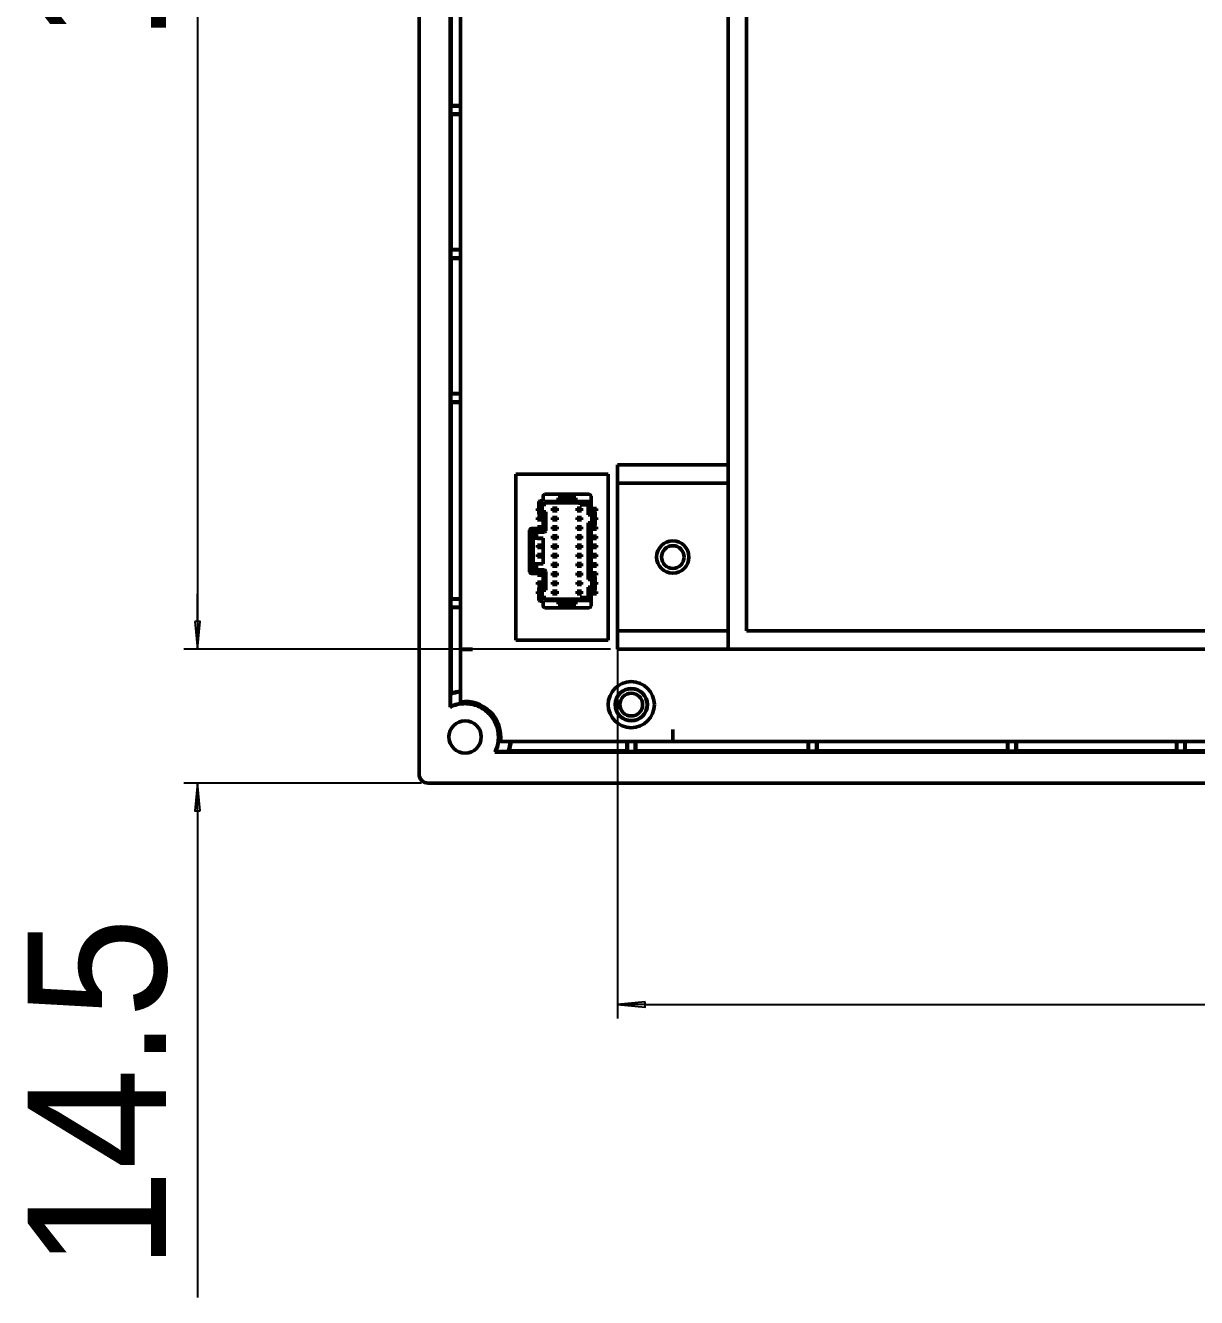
# Model space of a CAD drawing. Header units: millimetres. Extents: x 3233 to 5433, y 589 to 1940.
# Drawn here: x 4031.6 to 4158.5, y 1152.4 to 1290.3 of the extents above; entities that cross this region are included whole.
import ezdxf

# ---------------------------------------------------------------- set-up
doc = ezdxf.new("R2010")
doc.units = ezdxf.units.MM
doc.header["$LTSCALE"] = 1.8
doc.layers.add('외형선(ISO)', color=7, linetype='Continuous', lineweight=50)
doc.layers.add('치수(ISO)', color=7, linetype='Continuous', lineweight=25)
doc.styles.add('레이블 문자 (JIS)', font='')
doc.styles.get('레이블 문자 (JIS)').set_extended_font_data('Gulim')
doc.dimstyles.new('복사 대상기본값 (JIS)', dxfattribs={"dimscale": 1.5, "dimtxt": 3, "dimasz": 2, "dimexe": 1, "dimexo": 0.5, "dimgap": 0.8, "dimtad": 1, "dimdsep": 46, "dimtxsty": '레이블 문자 (JIS)', "dimblk": 'Filled-1', "dimcen": 0.09, "dimdle": 10, "dimclrd": 256, "dimclre": 256, "dimclrt": 256, "dimazin": 2, "dimtfac": 0.666667, "dimtmove": 0, "dimatfit": 3, "dimldrblk": 'OPEN', "dimfxl": 1, "dimtolj": 1, "dimtzin": 0, "dimlwd": -1, "dimlwe": -1, "dimarcsym": 0})

# ---------------------------------------------------------------- blocks, each defined once
blk = doc.blocks.new('Filled-1')
at = {"color": 0}
for p, q in [((0, 0), (-1, 0.1)), ((-1, 0.1), (-1, -0.1)), ((-1, 0), (0, 0)), ((-1, -0.1), (0, 0))]:
    blk.add_line(p, q, dxfattribs=at)
at = {"color": 0, "flags": 128}
blk.add_lwpolyline([(-1, -0.1), (0, 0), (-1, 0.1), (-1, -0.1)], dxfattribs=at)
at = {"color": 0}
blk.add_solid([(-1, -0.1), (0, 0), (-1, 0.1), (-1, -0.1)], dxfattribs=at)
blk = doc.blocks.new('*D375')
at = {"layer": 'Defpoints', "color": 0}
for p in [(4095.75, 1404.17), (4050.25, 1222.67), (4095.75, 1222.67)]:
    blk.add_point(p, dxfattribs=at)
at = {"layer": '치수(ISO)'}
for p, q in [((4095, 1404.17), (4048.75, 1404.17)), ((4050.25, 1401.17), (4050.25, 1225.67)), ((4095, 1222.67), (4048.75, 1222.67))]:
    blk.add_line(p, q, dxfattribs=at)
at = {"layer": '치수(ISO)', "linetype": 'ByBlock', "xscale": 3, "yscale": 3, "zscale": 3}
for p, rotation in [((4050.25, 1404.17), 90), ((4050.25, 1222.67), 270)]:
    blk.add_blockref('Filled-1', p, dxfattribs=dict(at, rotation=rotation))
at = {"layer": '치수(ISO)', "insert": (4031.83, 1288.56), "char_height": 15, "attachment_point": 1, "rotation": 90, "style": '레이블 문자 (JIS)'}
blk.add_mtext('\\A1;181.5', dxfattribs=at)
blk = doc.blocks.new('_Open')
at = {"color": 0, "linetype": 'ByBlock', "lineweight": -2}
for p, q in [((-1, 0.167), (0, 0)), ((-1, -0.167), (0, 0)), ((0, 0), (-1, 0))]:
    blk.add_line(p, q, dxfattribs=at)
blk = doc.blocks.new('*D376')
at = {"layer": 'Defpoints', "color": 0}
for p in [(4095.75, 1222.67), (4050.25, 1208.17), (4075.25, 1208.17)]:
    blk.add_point(p, dxfattribs=at)
at = {"layer": '치수(ISO)'}
for p, q in [((4050.25, 1225.67), (4050.25, 1228.67)), ((4095, 1222.67), (4048.75, 1222.67)), ((4074.5, 1208.17), (4048.75, 1208.17)), ((4050.25, 1205.17), (4050.25, 1152.4))]:
    blk.add_line(p, q, dxfattribs=at)
at = {"layer": '치수(ISO)', "linetype": 'ByBlock', "xscale": 3, "yscale": 3, "zscale": 3}
for p, rotation in [((4050.25, 1222.67), 270), ((4050.25, 1208.17), 90)]:
    blk.add_blockref('Filled-1', p, dxfattribs=dict(at, rotation=rotation))
at = {"layer": '치수(ISO)', "insert": (4031.83, 1155.4), "char_height": 15, "attachment_point": 1, "rotation": 90, "style": '레이블 문자 (JIS)'}
blk.add_mtext('\\A1;14.5', dxfattribs=at)
blk = doc.blocks.new('*D377')
at = {"layer": 'Defpoints', "color": 0}
for p in [(4095.75, 1224.67), (4354.75, 1224.67), (4354.75, 1184.16)]:
    blk.add_point(p, dxfattribs=at)
at = {"layer": '치수(ISO)'}
for p, q in [((4095.75, 1223.92), (4095.75, 1182.66)), ((4354.75, 1223.92), (4354.75, 1182.66)), ((4098.75, 1184.16), (4351.75, 1184.16))]:
    blk.add_line(p, q, dxfattribs=at)
at = {"layer": '치수(ISO)', "linetype": 'ByBlock', "xscale": 3, "yscale": 3, "zscale": 3, "rotation": 180}
blk.add_blockref('Filled-1', (4095.75, 1184.16), dxfattribs=at)
at = {"layer": '치수(ISO)', "linetype": 'ByBlock', "xscale": 3, "yscale": 3, "zscale": 3}
blk.add_blockref('Filled-1', (4354.75, 1184.16), dxfattribs=at)
at = {"layer": '치수(ISO)', "insert": (4208.85, 1202.54), "char_height": 15, "attachment_point": 1, "style": '레이블 문자 (JIS)'}
blk.add_mtext('\\A1;259', dxfattribs=at)

msp = doc.modelspace()

# ---------------------------------------------------------------- linework, layer by layer
at = {"layer": '외형선(ISO)'}
for p, q in [((4074.245, 1209.165), (4074.245, 1427.165)), ((4077.606, 1216.381), (4077.606, 1419.953)), ((4078.745, 1222.665), (4078.745, 1413.665)), ((4107.745, 1222.665), (4107.745, 1404.165)), ((4109.745, 1402.165), (4109.745, 1224.665)), ((4077.737, 1296.232), (4077.737, 1281.598)), ((4077.71, 1281.545), (4077.737, 1281.598)), ((4077.71, 1280.685), (4077.71, 1281.545)), ((4077.71, 1281.545), (4078.745, 1281.545)), ((4078.745, 1281.598), (4077.737, 1281.598)), ((4077.737, 1280.632), (4077.71, 1280.685)), ((4078.745, 1280.685), (4077.71, 1280.685)), ((4077.737, 1280.632), (4077.737, 1265.998)), ((4077.737, 1280.632), (4078.745, 1280.632)), ((4077.71, 1265.945), (4077.737, 1265.998)), ((4077.71, 1265.085), (4077.71, 1265.945)), ((4077.71, 1265.945), (4078.745, 1265.945)), ((4078.745, 1265.998), (4077.737, 1265.998)), ((4077.737, 1265.032), (4077.71, 1265.085)), ((4078.745, 1265.085), (4077.71, 1265.085)), ((4077.737, 1265.032), (4077.737, 1250.398)), ((4077.737, 1265.032), (4078.745, 1265.032)), ((4077.71, 1250.345), (4077.737, 1250.398)), ((4077.71, 1249.485), (4077.71, 1250.345)), ((4077.71, 1250.345), (4078.745, 1250.345)), ((4077.737, 1249.432), (4077.71, 1249.485)), ((4078.745, 1249.485), (4077.71, 1249.485)), ((4078.745, 1250.398), (4077.737, 1250.398)), ((4077.737, 1249.432), (4078.745, 1249.432)), ((4077.737, 1249.432), (4077.737, 1228.148)), ((4095.745, 1242.665), (4107.745, 1242.665)), ((4095.745, 1242.665), (4095.745, 1240.665)), ((4084.745, 1223.665), (4084.745, 1241.665)), ((4084.745, 1241.665), (4094.745, 1241.665)), ((4094.745, 1241.665), (4094.745, 1223.665)), ((4095.745, 1240.665), (4107.745, 1240.665)), ((4095.745, 1240.665), (4095.745, 1224.665)), ((4087.32, 1238.76), (4087.245, 1238.685)), ((4087.245, 1238.685), (4087.245, 1237.26)), ((4087.69, 1238.76), (4087.32, 1238.76)), ((4087.45, 1237.415), (4087.45, 1238.505)), ((4087.45, 1238.505), (4087.85, 1238.505)), ((4087.45, 1238.505), (4087.6, 1238.355)), ((4087.6, 1238.355), (4088, 1238.355)), ((4087.6, 1237.565), (4087.6, 1238.355)), ((4087.69, 1239.265), (4087.69, 1238.76)), ((4087.85, 1238.505), (4087.85, 1238.69)), ((4087.85, 1238.69), (4089.34, 1238.69)), ((4087.85, 1238.69), (4088, 1238.54)), ((4087.85, 1238.505), (4088, 1238.355)), ((4092.69, 1239.465), (4087.89, 1239.465)), ((4088, 1238.54), (4089.49, 1238.54)), ((4088, 1238.355), (4088, 1238.54)), ((4089.34, 1238.69), (4089.34, 1239.09)), ((4089.34, 1239.09), (4091.24, 1239.09)), ((4089.34, 1239.09), (4089.49, 1238.94)), ((4089.34, 1238.69), (4089.49, 1238.54)), ((4089.49, 1238.54), (4089.49, 1238.94)), ((4089.49, 1238.94), (4091.09, 1238.94)), ((4089.49, 1238.54), (4091.09, 1238.54)), ((4091.24, 1239.09), (4091.09, 1238.94)), ((4091.09, 1238.94), (4091.09, 1238.54)), ((4091.24, 1238.69), (4091.09, 1238.54)), ((4091.09, 1238.54), (4092.58, 1238.54)), ((4091.24, 1239.09), (4091.24, 1238.69)), ((4091.24, 1238.69), (4092.73, 1238.69)), ((4091.69, 1238.54), (4091.69, 1238.34)), ((4092.58, 1238.34), (4091.69, 1238.34)), ((4092.73, 1238.69), (4092.58, 1238.54)), ((4092.58, 1238.54), (4092.58, 1237.24)), ((4092.73, 1238.69), (4092.73, 1237.39)), ((4092.89, 1237.715), (4092.89, 1239.265)), ((4087.245, 1237.94), (4087.09, 1237.94)), ((4087.09, 1237.94), (4087.09, 1237.69)), ((4087.245, 1237.69), (4087.09, 1237.69)), ((4087.675, 1236.94), (4087.09, 1236.94)), ((4087.09, 1236.94), (4087.09, 1236.69)), ((4087.345, 1237.16), (4087.59, 1237.16)), ((4087.45, 1237.415), (4087.6, 1237.565)), ((4087.85, 1237.415), (4087.45, 1237.415)), ((4088, 1237.565), (4087.6, 1237.565)), ((4087.69, 1236.94), (4087.675, 1236.94)), ((4087.675, 1236.94), (4087.675, 1236.69)), ((4087.69, 1237.06), (4087.69, 1236.665)), ((4087.85, 1237.415), (4088, 1237.565)), ((4087.85, 1236.665), (4087.85, 1237.415)), ((4088, 1236.665), (4088, 1237.565)), ((4089.21, 1237.95), (4088.71, 1237.95)), ((4088.71, 1237.95), (4088.71, 1237.68)), ((4088.72, 1237.94), (4088.71, 1237.94)), ((4088.72, 1237.69), (4088.71, 1237.69)), ((4089.21, 1237.68), (4088.71, 1237.68)), ((4089.21, 1236.95), (4088.71, 1236.95)), ((4088.71, 1236.95), (4088.71, 1236.68)), ((4088.72, 1236.94), (4088.71, 1236.94)), ((4088.72, 1237.94), (4089.2, 1237.94)), ((4088.77, 1237.89), (4088.72, 1237.94)), ((4088.72, 1237.94), (4088.72, 1237.69)), ((4088.72, 1237.69), (4088.77, 1237.74)), ((4089.2, 1237.69), (4088.72, 1237.69)), ((4088.72, 1236.94), (4089.2, 1236.94)), ((4088.77, 1236.89), (4088.72, 1236.94)), ((4088.72, 1236.94), (4088.72, 1236.69)), ((4088.77, 1237.89), (4089.15, 1237.89)), ((4088.77, 1237.89), (4088.77, 1237.74)), ((4089.15, 1237.74), (4088.77, 1237.74)), ((4088.77, 1236.89), (4089.15, 1236.89)), ((4088.77, 1236.89), (4088.77, 1236.74)), ((4089.2, 1237.94), (4089.15, 1237.89)), ((4089.15, 1237.89), (4089.15, 1237.74)), ((4089.15, 1237.74), (4089.2, 1237.69)), ((4089.2, 1236.94), (4089.15, 1236.89)), ((4089.15, 1236.89), (4089.15, 1236.74)), ((4089.21, 1237.94), (4089.2, 1237.94)), ((4089.2, 1237.94), (4089.2, 1237.69)), ((4089.21, 1237.69), (4089.2, 1237.69)), ((4089.21, 1236.94), (4089.2, 1236.94)), ((4089.2, 1236.94), (4089.2, 1236.69)), ((4089.21, 1237.95), (4089.21, 1237.68)), ((4089.21, 1236.95), (4089.21, 1236.68)), ((4091.87, 1237.95), (4091.37, 1237.95)), ((4091.37, 1237.95), (4091.37, 1237.68)), ((4091.38, 1237.94), (4091.37, 1237.94)), ((4091.38, 1237.69), (4091.37, 1237.69)), ((4091.87, 1237.68), (4091.37, 1237.68)), ((4091.87, 1236.95), (4091.37, 1236.95)), ((4091.37, 1236.95), (4091.37, 1236.68)), ((4091.38, 1236.94), (4091.37, 1236.94)), ((4091.38, 1237.94), (4091.86, 1237.94)), ((4091.43, 1237.89), (4091.38, 1237.94)), ((4091.38, 1237.94), (4091.38, 1237.69)), ((4091.38, 1237.69), (4091.43, 1237.74)), ((4091.86, 1237.69), (4091.38, 1237.69)), ((4091.38, 1236.94), (4091.86, 1236.94)), ((4091.43, 1236.89), (4091.38, 1236.94)), ((4091.38, 1236.94), (4091.38, 1236.69)), ((4091.43, 1237.89), (4091.81, 1237.89)), ((4091.43, 1237.89), (4091.43, 1237.74)), ((4091.81, 1237.74), (4091.43, 1237.74)), ((4091.43, 1236.89), (4091.81, 1236.89)), ((4091.43, 1236.89), (4091.43, 1236.74)), ((4091.86, 1237.94), (4091.81, 1237.89)), ((4091.81, 1237.89), (4091.81, 1237.74)), ((4091.81, 1237.74), (4091.86, 1237.69)), ((4091.86, 1236.94), (4091.81, 1236.89)), ((4091.81, 1236.89), (4091.81, 1236.74)), ((4091.87, 1237.94), (4091.86, 1237.94)), ((4091.86, 1237.94), (4091.86, 1237.69)), ((4091.87, 1237.69), (4091.86, 1237.69)), ((4091.87, 1236.94), (4091.86, 1236.94)), ((4091.86, 1236.94), (4091.86, 1236.69)), ((4091.87, 1237.95), (4091.87, 1237.68)), ((4091.87, 1236.95), (4091.87, 1236.68)), ((4092.73, 1237.39), (4092.58, 1237.24)), ((4092.58, 1237.24), (4092.98, 1237.24)), ((4092.73, 1237.39), (4093.13, 1237.39)), ((4092.905, 1237.94), (4092.89, 1237.94)), ((4092.905, 1237.69), (4092.893, 1237.69)), ((4093.49, 1237.94), (4092.905, 1237.94)), ((4092.905, 1237.94), (4092.905, 1237.69)), ((4093.49, 1237.69), (4092.905, 1237.69)), ((4093.13, 1237.39), (4092.98, 1237.24)), ((4092.98, 1237.24), (4092.98, 1236.39)), ((4093.235, 1237.615), (4092.99, 1237.615)), ((4093.13, 1237.39), (4093.13, 1236.24)), ((4093.335, 1236.115), (4093.335, 1237.515)), ((4093.49, 1236.94), (4093.335, 1236.94)), ((4093.49, 1237.94), (4093.49, 1237.69)), ((4093.49, 1236.94), (4093.49, 1236.69)), ((4086.22, 1235.565), (4086.22, 1231.065)), ((4086.47, 1235.765), (4086.42, 1235.765)), ((4087.28, 1235.765), (4086.47, 1235.765)), ((4086.47, 1235.765), (4086.47, 1230.865)), ((4086.62, 1235.515), (4087.28, 1235.515)), ((4086.62, 1231.115), (4086.62, 1235.515)), ((4087.675, 1236.69), (4087.09, 1236.69)), ((4087.675, 1235.94), (4087.09, 1235.94)), ((4087.09, 1235.94), (4087.09, 1235.765)), ((4087.218, 1235.365), (4087.28, 1235.515)), ((4087.28, 1235.765), (4087.28, 1235.515)), ((4087.59, 1235.765), (4087.28, 1235.765)), ((4087.85, 1235.515), (4087.28, 1235.515)), ((4087.69, 1236.69), (4087.675, 1236.69)), ((4087.69, 1235.94), (4087.675, 1235.94)), ((4087.675, 1235.94), (4087.675, 1235.812)), ((4087.69, 1236.665), (4087.69, 1236.465)), ((4087.69, 1236.265), (4087.69, 1236.465)), ((4087.69, 1236.465), (4087.85, 1236.465)), ((4087.69, 1236.265), (4087.69, 1235.865)), ((4087.85, 1236.665), (4087.85, 1236.465)), ((4087.85, 1236.465), (4088, 1236.615)), ((4087.85, 1236.265), (4087.85, 1236.465)), ((4087.85, 1235.515), (4087.85, 1236.265)), ((4087.925, 1235.44), (4087.85, 1235.515)), ((4087.925, 1235.44), (4087.85, 1235.365)), ((4088, 1235.515), (4087.925, 1235.44)), ((4088, 1236.665), (4088, 1236.615)), ((4088, 1236.265), (4088, 1236.615)), ((4088, 1235.515), (4088, 1236.265)), ((4088.72, 1236.69), (4088.71, 1236.69)), ((4089.21, 1236.68), (4088.71, 1236.68)), ((4089.21, 1235.95), (4088.71, 1235.95)), ((4088.71, 1235.95), (4088.71, 1235.68)), ((4088.72, 1235.94), (4088.71, 1235.94)), ((4088.72, 1235.69), (4088.71, 1235.69)), ((4089.21, 1235.68), (4088.71, 1235.68)), ((4088.72, 1236.69), (4088.77, 1236.74)), ((4089.2, 1236.69), (4088.72, 1236.69)), ((4088.72, 1235.94), (4089.2, 1235.94)), ((4088.77, 1235.89), (4088.72, 1235.94)), ((4088.72, 1235.94), (4088.72, 1235.69)), ((4088.72, 1235.69), (4088.77, 1235.74)), ((4089.2, 1235.69), (4088.72, 1235.69)), ((4089.15, 1236.74), (4088.77, 1236.74)), ((4088.77, 1235.89), (4089.15, 1235.89)), ((4088.77, 1235.89), (4088.77, 1235.74)), ((4089.15, 1235.74), (4088.77, 1235.74)), ((4089.15, 1236.74), (4089.2, 1236.69)), ((4089.2, 1235.94), (4089.15, 1235.89)), ((4089.15, 1235.89), (4089.15, 1235.74)), ((4089.15, 1235.74), (4089.2, 1235.69)), ((4089.21, 1236.69), (4089.2, 1236.69)), ((4089.21, 1235.94), (4089.2, 1235.94)), ((4089.2, 1235.94), (4089.2, 1235.69)), ((4089.21, 1235.69), (4089.2, 1235.69)), ((4089.21, 1235.95), (4089.21, 1235.68)), ((4091.38, 1236.69), (4091.37, 1236.69)), ((4091.87, 1236.68), (4091.37, 1236.68)), ((4091.87, 1235.95), (4091.37, 1235.95)), ((4091.37, 1235.95), (4091.37, 1235.68)), ((4091.38, 1235.94), (4091.37, 1235.94)), ((4091.38, 1235.69), (4091.37, 1235.69)), ((4091.87, 1235.68), (4091.37, 1235.68)), ((4091.38, 1236.69), (4091.43, 1236.74)), ((4091.86, 1236.69), (4091.38, 1236.69)), ((4091.38, 1235.94), (4091.86, 1235.94)), ((4091.43, 1235.89), (4091.38, 1235.94)), ((4091.38, 1235.94), (4091.38, 1235.69)), ((4091.38, 1235.69), (4091.43, 1235.74)), ((4091.86, 1235.69), (4091.38, 1235.69)), ((4091.81, 1236.74), (4091.43, 1236.74)), ((4091.43, 1235.89), (4091.81, 1235.89)), ((4091.43, 1235.89), (4091.43, 1235.74)), ((4091.81, 1235.74), (4091.43, 1235.74)), ((4091.81, 1236.74), (4091.86, 1236.69)), ((4091.86, 1235.94), (4091.81, 1235.89)), ((4091.81, 1235.89), (4091.81, 1235.74)), ((4091.81, 1235.74), (4091.86, 1235.69)), ((4091.87, 1236.69), (4091.86, 1236.69)), ((4091.87, 1235.94), (4091.86, 1235.94)), ((4091.86, 1235.94), (4091.86, 1235.69)), ((4091.87, 1235.69), (4091.86, 1235.69)), ((4091.87, 1235.95), (4091.87, 1235.68)), ((4092.98, 1236.39), (4092.58, 1236.39)), ((4092.73, 1236.24), (4092.58, 1236.39)), ((4092.58, 1236.39), (4092.58, 1230.24)), ((4093.13, 1236.24), (4092.73, 1236.24)), ((4092.73, 1236.24), (4092.73, 1230.39)), ((4092.89, 1230.715), (4092.89, 1235.915)), ((4092.905, 1235.69), (4092.89, 1235.69)), ((4092.905, 1235.94), (4092.893, 1235.94)), ((4093.49, 1235.94), (4092.905, 1235.94)), ((4092.905, 1235.94), (4092.905, 1235.69)), ((4093.49, 1235.69), (4092.905, 1235.69)), ((4093.13, 1236.24), (4092.98, 1236.39)), ((4092.99, 1236.015), (4093.235, 1236.015)), ((4093.49, 1236.69), (4093.335, 1236.69)), ((4093.49, 1235.94), (4093.49, 1235.69)), ((4086.62, 1235.365), (4087.218, 1235.365)), ((4086.62, 1234.715), (4086.97, 1234.715)), ((4086.97, 1235.365), (4086.97, 1234.715)), ((4086.97, 1234.715), (4087.69, 1234.715)), ((4087.09, 1234.715), (4087.09, 1234.69)), ((4087.675, 1234.69), (4087.09, 1234.69)), ((4087.85, 1235.365), (4087.218, 1235.365)), ((4087.675, 1234.715), (4087.675, 1234.69)), ((4087.69, 1234.69), (4087.675, 1234.69)), ((4087.69, 1234.715), (4087.69, 1231.915)), ((4089.21, 1234.95), (4088.71, 1234.95)), ((4088.71, 1234.95), (4088.71, 1234.68)), ((4088.72, 1234.94), (4088.71, 1234.94)), ((4088.72, 1234.69), (4088.71, 1234.69)), ((4089.21, 1234.68), (4088.71, 1234.68)), ((4088.72, 1234.94), (4089.2, 1234.94)), ((4088.77, 1234.89), (4088.72, 1234.94)), ((4088.72, 1234.94), (4088.72, 1234.69)), ((4088.72, 1234.69), (4088.77, 1234.74)), ((4089.2, 1234.69), (4088.72, 1234.69)), ((4088.77, 1234.89), (4089.15, 1234.89)), ((4088.77, 1234.89), (4088.77, 1234.74)), ((4089.15, 1234.74), (4088.77, 1234.74)), ((4089.2, 1234.94), (4089.15, 1234.89)), ((4089.15, 1234.89), (4089.15, 1234.74)), ((4089.15, 1234.74), (4089.2, 1234.69)), ((4089.21, 1234.94), (4089.2, 1234.94)), ((4089.2, 1234.94), (4089.2, 1234.69)), ((4089.21, 1234.69), (4089.2, 1234.69)), ((4089.21, 1234.95), (4089.21, 1234.68)), ((4091.87, 1234.95), (4091.37, 1234.95)), ((4091.37, 1234.95), (4091.37, 1234.68)), ((4091.38, 1234.94), (4091.37, 1234.94)), ((4091.38, 1234.69), (4091.37, 1234.69)), ((4091.87, 1234.68), (4091.37, 1234.68)), ((4091.38, 1234.94), (4091.86, 1234.94)), ((4091.43, 1234.89), (4091.38, 1234.94)), ((4091.38, 1234.94), (4091.38, 1234.69)), ((4091.38, 1234.69), (4091.43, 1234.74)), ((4091.86, 1234.69), (4091.38, 1234.69)), ((4091.43, 1234.89), (4091.81, 1234.89)), ((4091.43, 1234.89), (4091.43, 1234.74)), ((4091.81, 1234.74), (4091.43, 1234.74)), ((4091.86, 1234.94), (4091.81, 1234.89)), ((4091.81, 1234.89), (4091.81, 1234.74)), ((4091.81, 1234.74), (4091.86, 1234.69)), ((4091.87, 1234.94), (4091.86, 1234.94)), ((4091.86, 1234.94), (4091.86, 1234.69)), ((4091.87, 1234.69), (4091.86, 1234.69)), ((4091.87, 1234.95), (4091.87, 1234.68)), ((4092.905, 1234.94), (4092.89, 1234.94)), ((4092.905, 1234.69), (4092.89, 1234.69)), ((4093.49, 1234.94), (4092.905, 1234.94)), ((4092.905, 1234.94), (4092.905, 1234.69)), ((4093.49, 1234.69), (4092.905, 1234.69)), ((4093.49, 1234.94), (4093.49, 1234.69)), ((4087.675, 1233.94), (4087.09, 1233.94)), ((4087.09, 1233.94), (4087.09, 1233.69)), ((4087.675, 1233.69), (4087.09, 1233.69)), ((4087.675, 1232.94), (4087.09, 1232.94)), ((4087.09, 1232.94), (4087.09, 1232.69)), ((4087.675, 1232.69), (4087.09, 1232.69)), ((4087.69, 1233.94), (4087.675, 1233.94)), ((4087.675, 1233.94), (4087.675, 1233.69)), ((4087.69, 1233.69), (4087.675, 1233.69)), ((4087.69, 1232.94), (4087.675, 1232.94)), ((4087.675, 1232.94), (4087.675, 1232.69)), ((4087.69, 1232.69), (4087.675, 1232.69)), ((4089.21, 1233.95), (4088.71, 1233.95)), ((4088.71, 1233.95), (4088.71, 1233.68)), ((4088.72, 1233.94), (4088.71, 1233.94)), ((4088.72, 1233.69), (4088.71, 1233.69)), ((4089.21, 1233.68), (4088.71, 1233.68)), ((4089.21, 1232.95), (4088.71, 1232.95)), ((4088.71, 1232.95), (4088.71, 1232.68)), ((4088.72, 1232.94), (4088.71, 1232.94)), ((4088.72, 1232.69), (4088.71, 1232.69)), ((4089.21, 1232.68), (4088.71, 1232.68)), ((4088.72, 1233.94), (4089.2, 1233.94)), ((4088.72, 1233.94), (4088.72, 1233.69)), ((4088.77, 1233.89), (4088.72, 1233.94)), ((4088.72, 1233.69), (4088.77, 1233.74)), ((4089.2, 1233.69), (4088.72, 1233.69)), ((4088.72, 1232.94), (4089.2, 1232.94)), ((4088.77, 1232.89), (4088.72, 1232.94)), ((4088.72, 1232.94), (4088.72, 1232.69)), ((4088.72, 1232.69), (4088.77, 1232.74)), ((4089.2, 1232.69), (4088.72, 1232.69)), ((4088.77, 1233.89), (4088.77, 1233.74)), ((4088.77, 1233.89), (4089.15, 1233.89)), ((4089.15, 1233.74), (4088.77, 1233.74)), ((4088.77, 1232.89), (4089.15, 1232.89)), ((4088.77, 1232.89), (4088.77, 1232.74)), ((4089.15, 1232.74), (4088.77, 1232.74)), ((4089.2, 1233.94), (4089.15, 1233.89)), ((4089.15, 1233.89), (4089.15, 1233.74)), ((4089.15, 1233.74), (4089.2, 1233.69)), ((4089.2, 1232.94), (4089.15, 1232.89)), ((4089.15, 1232.89), (4089.15, 1232.74)), ((4089.15, 1232.74), (4089.2, 1232.69)), ((4089.21, 1233.94), (4089.2, 1233.94)), ((4089.2, 1233.94), (4089.2, 1233.69)), ((4089.21, 1233.69), (4089.2, 1233.69)), ((4089.21, 1232.94), (4089.2, 1232.94)), ((4089.2, 1232.94), (4089.2, 1232.69)), ((4089.21, 1232.69), (4089.2, 1232.69)), ((4089.21, 1233.95), (4089.21, 1233.68)), ((4089.21, 1232.95), (4089.21, 1232.68)), ((4091.87, 1233.95), (4091.37, 1233.95)), ((4091.37, 1233.95), (4091.37, 1233.68)), ((4091.38, 1233.94), (4091.37, 1233.94)), ((4091.38, 1233.69), (4091.37, 1233.69)), ((4091.87, 1233.68), (4091.37, 1233.68)), ((4091.87, 1232.95), (4091.37, 1232.95)), ((4091.37, 1232.95), (4091.37, 1232.68)), ((4091.38, 1232.94), (4091.37, 1232.94)), ((4091.38, 1232.69), (4091.37, 1232.69)), ((4091.87, 1232.68), (4091.37, 1232.68)), ((4091.38, 1233.94), (4091.86, 1233.94)), ((4091.43, 1233.89), (4091.38, 1233.94)), ((4091.38, 1233.94), (4091.38, 1233.69)), ((4091.38, 1233.69), (4091.43, 1233.74)), ((4091.86, 1233.69), (4091.38, 1233.69)), ((4091.38, 1232.94), (4091.86, 1232.94)), ((4091.43, 1232.89), (4091.38, 1232.94)), ((4091.38, 1232.94), (4091.38, 1232.69)), ((4091.38, 1232.69), (4091.43, 1232.74)), ((4091.86, 1232.69), (4091.38, 1232.69)), ((4091.43, 1233.89), (4091.81, 1233.89)), ((4091.43, 1233.89), (4091.43, 1233.74)), ((4091.81, 1233.74), (4091.43, 1233.74)), ((4091.43, 1232.89), (4091.81, 1232.89)), ((4091.43, 1232.89), (4091.43, 1232.74)), ((4091.81, 1232.74), (4091.43, 1232.74)), ((4091.86, 1233.94), (4091.81, 1233.89)), ((4091.81, 1233.89), (4091.81, 1233.74)), ((4091.81, 1233.74), (4091.86, 1233.69)), ((4091.86, 1232.94), (4091.81, 1232.89)), ((4091.81, 1232.89), (4091.81, 1232.74)), ((4091.81, 1232.74), (4091.86, 1232.69)), ((4091.87, 1233.94), (4091.86, 1233.94)), ((4091.86, 1233.94), (4091.86, 1233.69)), ((4091.87, 1233.69), (4091.86, 1233.69)), ((4091.87, 1232.94), (4091.86, 1232.94)), ((4091.86, 1232.94), (4091.86, 1232.69)), ((4091.87, 1232.69), (4091.86, 1232.69)), ((4091.87, 1233.95), (4091.87, 1233.68)), ((4091.87, 1232.95), (4091.87, 1232.68)), ((4092.905, 1233.94), (4092.89, 1233.94)), ((4092.905, 1233.69), (4092.89, 1233.69)), ((4092.905, 1232.94), (4092.89, 1232.94)), ((4092.905, 1232.69), (4092.89, 1232.69)), ((4093.49, 1233.94), (4092.905, 1233.94)), ((4092.905, 1233.94), (4092.905, 1233.69)), ((4093.49, 1233.69), (4092.905, 1233.69)), ((4093.49, 1232.94), (4092.905, 1232.94)), ((4092.905, 1232.94), (4092.905, 1232.69)), ((4093.49, 1232.69), (4092.905, 1232.69)), ((4093.49, 1233.94), (4093.49, 1233.69)), ((4093.49, 1232.94), (4093.49, 1232.69)), ((4086.62, 1231.915), (4086.97, 1231.915)), ((4086.97, 1231.915), (4087.69, 1231.915)), ((4086.97, 1231.915), (4086.97, 1231.265)), ((4087.675, 1231.94), (4087.09, 1231.94)), ((4087.09, 1231.94), (4087.09, 1231.915)), ((4087.69, 1231.94), (4087.675, 1231.94)), ((4087.675, 1231.94), (4087.675, 1231.915)), ((4089.21, 1231.95), (4088.71, 1231.95)), ((4088.71, 1231.95), (4088.71, 1231.68)), ((4088.72, 1231.94), (4088.71, 1231.94)), ((4088.72, 1231.69), (4088.71, 1231.69)), ((4089.21, 1231.68), (4088.71, 1231.68)), ((4088.72, 1231.94), (4089.2, 1231.94)), ((4088.77, 1231.89), (4088.72, 1231.94)), ((4088.72, 1231.94), (4088.72, 1231.69)), ((4088.72, 1231.69), (4088.77, 1231.74)), ((4089.2, 1231.69), (4088.72, 1231.69)), ((4088.77, 1231.89), (4089.15, 1231.89)), ((4088.77, 1231.89), (4088.77, 1231.74)), ((4089.15, 1231.74), (4088.77, 1231.74)), ((4089.2, 1231.94), (4089.15, 1231.89)), ((4089.15, 1231.89), (4089.15, 1231.74)), ((4089.15, 1231.74), (4089.2, 1231.69)), ((4089.21, 1231.94), (4089.2, 1231.94)), ((4089.2, 1231.94), (4089.2, 1231.69)), ((4089.21, 1231.69), (4089.2, 1231.69)), ((4089.21, 1231.95), (4089.21, 1231.68)), ((4091.87, 1231.95), (4091.37, 1231.95)), ((4091.37, 1231.95), (4091.37, 1231.68)), ((4091.38, 1231.94), (4091.37, 1231.94)), ((4091.38, 1231.69), (4091.37, 1231.69)), ((4091.87, 1231.68), (4091.37, 1231.68)), ((4091.38, 1231.94), (4091.86, 1231.94)), ((4091.43, 1231.89), (4091.38, 1231.94)), ((4091.38, 1231.94), (4091.38, 1231.69)), ((4091.38, 1231.69), (4091.43, 1231.74)), ((4091.86, 1231.69), (4091.38, 1231.69)), ((4091.43, 1231.89), (4091.81, 1231.89)), ((4091.43, 1231.89), (4091.43, 1231.74)), ((4091.81, 1231.74), (4091.43, 1231.74)), ((4091.86, 1231.94), (4091.81, 1231.89)), ((4091.81, 1231.89), (4091.81, 1231.74)), ((4091.81, 1231.74), (4091.86, 1231.69)), ((4091.87, 1231.94), (4091.86, 1231.94)), ((4091.86, 1231.94), (4091.86, 1231.69)), ((4091.87, 1231.69), (4091.86, 1231.69)), ((4091.87, 1231.95), (4091.87, 1231.68)), ((4092.905, 1231.94), (4092.89, 1231.94)), ((4092.905, 1231.69), (4092.89, 1231.69)), ((4093.49, 1231.94), (4092.905, 1231.94)), ((4092.905, 1231.94), (4092.905, 1231.69)), ((4093.49, 1231.69), (4092.905, 1231.69)), ((4093.49, 1231.94), (4093.49, 1231.69)), ((4086.47, 1230.865), (4086.42, 1230.865)), ((4087.28, 1230.865), (4086.47, 1230.865)), ((4087.218, 1231.265), (4086.62, 1231.265)), ((4087.28, 1231.115), (4086.62, 1231.115)), ((4087.09, 1230.865), (4087.09, 1230.69)), ((4087.675, 1230.69), (4087.09, 1230.69)), ((4087.675, 1229.94), (4087.09, 1229.94)), ((4087.09, 1229.94), (4087.09, 1229.69)), ((4087.218, 1231.265), (4087.85, 1231.265)), ((4087.218, 1231.265), (4087.28, 1231.115)), ((4087.28, 1231.115), (4087.28, 1230.865)), ((4087.28, 1231.115), (4087.85, 1231.115)), ((4087.59, 1230.865), (4087.28, 1230.865)), ((4087.675, 1230.818), (4087.675, 1230.69)), ((4087.69, 1230.69), (4087.675, 1230.69)), ((4087.69, 1229.94), (4087.675, 1229.94)), ((4087.675, 1229.94), (4087.675, 1229.69)), ((4087.69, 1230.765), (4087.69, 1230.365)), ((4087.69, 1230.165), (4087.69, 1230.365)), ((4087.69, 1230.165), (4087.69, 1229.965)), ((4087.85, 1230.165), (4087.69, 1230.165)), ((4087.69, 1229.965), (4087.69, 1229.57)), ((4087.85, 1231.265), (4087.925, 1231.19)), ((4087.925, 1231.19), (4087.85, 1231.115)), ((4087.85, 1231.115), (4087.85, 1230.365)), ((4087.85, 1230.365), (4087.85, 1230.165)), ((4088, 1230.015), (4087.85, 1230.165)), ((4087.85, 1229.965), (4087.85, 1230.165)), ((4087.85, 1229.965), (4087.85, 1229.215)), ((4087.925, 1231.19), (4088, 1231.115)), ((4088, 1231.115), (4088, 1230.365)), ((4088, 1230.365), (4088, 1230.015)), ((4088, 1229.965), (4088, 1230.015)), ((4088, 1229.965), (4088, 1229.065)), ((4089.21, 1230.95), (4088.71, 1230.95)), ((4088.71, 1230.95), (4088.71, 1230.68)), ((4088.72, 1230.94), (4088.71, 1230.94)), ((4088.72, 1230.69), (4088.71, 1230.69)), ((4089.21, 1230.68), (4088.71, 1230.68)), ((4089.21, 1229.95), (4088.71, 1229.95)), ((4088.71, 1229.95), (4088.71, 1229.68)), ((4088.72, 1229.94), (4088.71, 1229.94)), ((4088.72, 1230.94), (4089.2, 1230.94)), ((4088.77, 1230.89), (4088.72, 1230.94)), ((4088.72, 1230.94), (4088.72, 1230.69)), ((4088.72, 1230.69), (4088.77, 1230.74)), ((4089.2, 1230.69), (4088.72, 1230.69)), ((4088.72, 1229.94), (4089.2, 1229.94)), ((4088.77, 1229.89), (4088.72, 1229.94)), ((4088.72, 1229.94), (4088.72, 1229.69)), ((4088.77, 1230.89), (4089.15, 1230.89)), ((4088.77, 1230.89), (4088.77, 1230.74)), ((4089.15, 1230.74), (4088.77, 1230.74)), ((4089.2, 1230.94), (4089.15, 1230.89)), ((4089.15, 1230.89), (4089.15, 1230.74)), ((4089.15, 1230.74), (4089.2, 1230.69)), ((4089.2, 1229.94), (4089.15, 1229.89)), ((4089.21, 1230.94), (4089.2, 1230.94)), ((4089.2, 1230.94), (4089.2, 1230.69)), ((4089.21, 1230.69), (4089.2, 1230.69)), ((4089.21, 1229.94), (4089.2, 1229.94)), ((4089.2, 1229.94), (4089.2, 1229.69)), ((4089.21, 1230.95), (4089.21, 1230.68)), ((4089.21, 1229.95), (4089.21, 1229.68)), ((4091.87, 1230.95), (4091.37, 1230.95)), ((4091.37, 1230.95), (4091.37, 1230.68)), ((4091.38, 1230.94), (4091.37, 1230.94)), ((4091.38, 1230.69), (4091.37, 1230.69)), ((4091.87, 1230.68), (4091.37, 1230.68)), ((4091.87, 1229.95), (4091.37, 1229.95)), ((4091.37, 1229.95), (4091.37, 1229.68)), ((4091.38, 1229.94), (4091.37, 1229.94)), ((4091.38, 1230.94), (4091.86, 1230.94)), ((4091.43, 1230.89), (4091.38, 1230.94)), ((4091.38, 1230.94), (4091.38, 1230.69)), ((4091.38, 1230.69), (4091.43, 1230.74)), ((4091.86, 1230.69), (4091.38, 1230.69)), ((4091.38, 1229.94), (4091.86, 1229.94)), ((4091.43, 1229.89), (4091.38, 1229.94)), ((4091.38, 1229.94), (4091.38, 1229.69)), ((4091.43, 1230.89), (4091.81, 1230.89)), ((4091.43, 1230.89), (4091.43, 1230.74)), ((4091.81, 1230.74), (4091.43, 1230.74)), ((4091.86, 1230.94), (4091.81, 1230.89)), ((4091.81, 1230.89), (4091.81, 1230.74)), ((4091.81, 1230.74), (4091.86, 1230.69)), ((4091.86, 1229.94), (4091.81, 1229.89)), ((4091.87, 1230.94), (4091.86, 1230.94)), ((4091.86, 1230.94), (4091.86, 1230.69)), ((4091.87, 1230.69), (4091.86, 1230.69)), ((4091.87, 1229.94), (4091.86, 1229.94)), ((4091.86, 1229.94), (4091.86, 1229.69)), ((4091.87, 1230.95), (4091.87, 1230.68)), ((4091.87, 1229.95), (4091.87, 1229.68)), ((4092.73, 1230.39), (4092.58, 1230.24)), ((4092.58, 1230.24), (4092.98, 1230.24)), ((4092.73, 1230.39), (4093.13, 1230.39)), ((4092.905, 1230.94), (4092.89, 1230.94)), ((4092.905, 1230.69), (4092.893, 1230.69)), ((4093.49, 1230.94), (4092.905, 1230.94)), ((4092.905, 1230.94), (4092.905, 1230.69)), ((4093.49, 1230.69), (4092.905, 1230.69)), ((4093.13, 1230.39), (4092.98, 1230.24)), ((4092.98, 1230.24), (4092.98, 1229.39)), ((4093.235, 1230.615), (4092.99, 1230.615)), ((4093.13, 1230.39), (4093.13, 1229.24)), ((4093.335, 1229.115), (4093.335, 1230.515)), ((4093.49, 1229.94), (4093.335, 1229.94)), ((4093.49, 1230.94), (4093.49, 1230.69)), ((4093.49, 1229.94), (4093.49, 1229.69)), ((4087.675, 1229.69), (4087.09, 1229.69)), ((4087.245, 1228.94), (4087.09, 1228.94)), ((4087.09, 1228.94), (4087.09, 1228.69)), ((4087.245, 1228.69), (4087.09, 1228.69)), ((4087.245, 1229.37), (4087.245, 1227.945)), ((4087.59, 1229.47), (4087.345, 1229.47)), ((4087.45, 1228.125), (4087.45, 1229.215)), ((4087.45, 1229.215), (4087.85, 1229.215)), ((4087.45, 1229.215), (4087.6, 1229.065)), ((4087.6, 1229.065), (4088, 1229.065)), ((4087.6, 1228.275), (4087.6, 1229.065)), ((4087.69, 1229.69), (4087.675, 1229.69)), ((4087.85, 1229.215), (4088, 1229.065)), ((4088.72, 1229.69), (4088.71, 1229.69)), ((4089.21, 1229.68), (4088.71, 1229.68)), ((4089.21, 1228.95), (4088.71, 1228.95)), ((4088.71, 1228.95), (4088.71, 1228.68)), ((4088.72, 1228.94), (4088.71, 1228.94)), ((4088.72, 1228.69), (4088.71, 1228.69)), ((4089.21, 1228.68), (4088.71, 1228.68)), ((4088.72, 1229.69), (4088.77, 1229.74)), ((4089.2, 1229.69), (4088.72, 1229.69)), ((4088.72, 1228.94), (4089.2, 1228.94)), ((4088.77, 1228.89), (4088.72, 1228.94)), ((4088.72, 1228.94), (4088.72, 1228.69)), ((4088.72, 1228.69), (4088.77, 1228.74)), ((4089.2, 1228.69), (4088.72, 1228.69)), ((4088.77, 1229.89), (4089.15, 1229.89)), ((4088.77, 1229.89), (4088.77, 1229.74)), ((4089.15, 1229.74), (4088.77, 1229.74)), ((4088.77, 1228.89), (4089.15, 1228.89)), ((4088.77, 1228.89), (4088.77, 1228.74)), ((4089.15, 1228.74), (4088.77, 1228.74)), ((4089.15, 1229.89), (4089.15, 1229.74)), ((4089.15, 1229.74), (4089.2, 1229.69)), ((4089.2, 1228.94), (4089.15, 1228.89)), ((4089.15, 1228.89), (4089.15, 1228.74)), ((4089.15, 1228.74), (4089.2, 1228.69)), ((4089.21, 1229.69), (4089.2, 1229.69)), ((4089.21, 1228.94), (4089.2, 1228.94)), ((4089.2, 1228.94), (4089.2, 1228.69)), ((4089.21, 1228.69), (4089.2, 1228.69)), ((4089.21, 1228.95), (4089.21, 1228.68)), ((4091.38, 1229.69), (4091.37, 1229.69)), ((4091.87, 1229.68), (4091.37, 1229.68)), ((4091.87, 1228.95), (4091.37, 1228.95)), ((4091.37, 1228.95), (4091.37, 1228.68)), ((4091.38, 1228.94), (4091.37, 1228.94)), ((4091.38, 1228.69), (4091.37, 1228.69)), ((4091.87, 1228.68), (4091.37, 1228.68)), ((4091.38, 1229.69), (4091.43, 1229.74)), ((4091.86, 1229.69), (4091.38, 1229.69)), ((4091.38, 1228.94), (4091.86, 1228.94)), ((4091.43, 1228.89), (4091.38, 1228.94)), ((4091.38, 1228.94), (4091.38, 1228.69)), ((4091.38, 1228.69), (4091.43, 1228.74)), ((4091.86, 1228.69), (4091.38, 1228.69)), ((4091.43, 1229.89), (4091.81, 1229.89)), ((4091.43, 1229.89), (4091.43, 1229.74)), ((4091.81, 1229.74), (4091.43, 1229.74)), ((4091.43, 1228.89), (4091.81, 1228.89)), ((4091.43, 1228.89), (4091.43, 1228.74)), ((4091.81, 1228.74), (4091.43, 1228.74)), ((4091.81, 1229.89), (4091.81, 1229.74)), ((4091.81, 1229.74), (4091.86, 1229.69)), ((4091.86, 1228.94), (4091.81, 1228.89)), ((4091.81, 1228.89), (4091.81, 1228.74)), ((4091.81, 1228.74), (4091.86, 1228.69)), ((4091.87, 1229.69), (4091.86, 1229.69)), ((4091.87, 1228.94), (4091.86, 1228.94)), ((4091.86, 1228.94), (4091.86, 1228.69)), ((4091.87, 1228.69), (4091.86, 1228.69)), ((4091.87, 1228.95), (4091.87, 1228.68)), ((4092.98, 1229.39), (4092.58, 1229.39)), ((4092.73, 1229.24), (4092.58, 1229.39)), ((4092.58, 1229.39), (4092.58, 1228.09)), ((4093.13, 1229.24), (4092.73, 1229.24)), ((4092.73, 1229.24), (4092.73, 1227.94)), ((4092.89, 1227.365), (4092.89, 1228.915)), ((4092.905, 1228.69), (4092.89, 1228.69)), ((4092.905, 1228.94), (4092.893, 1228.94)), ((4093.49, 1228.94), (4092.905, 1228.94)), ((4092.905, 1228.94), (4092.905, 1228.69)), ((4093.49, 1228.69), (4092.905, 1228.69)), ((4093.13, 1229.24), (4092.98, 1229.39)), ((4092.99, 1229.015), (4093.235, 1229.015)), ((4093.49, 1229.69), (4093.335, 1229.69)), ((4093.49, 1228.94), (4093.49, 1228.69)), ((4077.71, 1228.095), (4077.737, 1228.148)), ((4077.71, 1227.235), (4077.71, 1228.095)), ((4077.71, 1228.095), (4078.745, 1228.095)), ((4077.737, 1227.182), (4077.71, 1227.235)), ((4078.745, 1227.235), (4077.71, 1227.235)), ((4078.745, 1228.148), (4077.737, 1228.148)), ((4077.737, 1227.182), (4078.745, 1227.182)), ((4077.737, 1227.182), (4077.737, 1217.923)), ((4087.245, 1227.945), (4087.32, 1227.87)), ((4087.32, 1227.87), (4087.69, 1227.87)), ((4087.45, 1228.125), (4087.6, 1228.275)), ((4087.85, 1228.125), (4087.45, 1228.125)), ((4088, 1228.275), (4087.6, 1228.275)), ((4087.69, 1227.87), (4087.69, 1227.365)), ((4087.85, 1228.125), (4088, 1228.275)), ((4087.85, 1227.94), (4087.85, 1228.125)), ((4087.85, 1227.94), (4088, 1228.09)), ((4089.34, 1227.94), (4087.85, 1227.94)), ((4087.89, 1227.165), (4092.69, 1227.165)), ((4088, 1228.09), (4088, 1228.275)), ((4089.49, 1228.09), (4088, 1228.09)), ((4089.34, 1227.94), (4089.49, 1228.09)), ((4089.34, 1227.54), (4089.34, 1227.94)), ((4089.34, 1227.54), (4089.49, 1227.69)), ((4091.24, 1227.54), (4089.34, 1227.54)), ((4089.49, 1228.09), (4091.09, 1228.09)), ((4089.49, 1227.69), (4089.49, 1228.09)), ((4091.09, 1227.69), (4089.49, 1227.69)), ((4092.58, 1228.09), (4091.09, 1228.09)), ((4091.24, 1227.94), (4091.09, 1228.09)), ((4091.09, 1228.09), (4091.09, 1227.69)), ((4091.24, 1227.54), (4091.09, 1227.69)), ((4092.73, 1227.94), (4091.24, 1227.94)), ((4091.24, 1227.94), (4091.24, 1227.54)), ((4091.69, 1228.09), (4091.69, 1228.29)), ((4091.69, 1228.29), (4092.58, 1228.29)), ((4092.73, 1227.94), (4092.58, 1228.09)), ((4107.745, 1224.665), (4095.745, 1224.665)), ((4095.745, 1224.665), (4095.745, 1222.665)), ((4109.745, 1224.665), (4279.391, 1224.665)), ((4094.745, 1223.665), (4084.745, 1223.665)), ((4078.745, 1222.665), (4080.045, 1222.665)), ((4080.055, 1222.655), (4078.745, 1222.655)), ((4078.745, 1216.982), (4078.745, 1222.655)), ((4080.045, 1222.665), (4080.055, 1222.665)), ((4080.055, 1222.665), (4080.055, 1222.655)), ((4107.745, 1222.665), (4095.745, 1222.665)), ((4280.745, 1222.665), (4107.745, 1222.665)), ((4077.658, 1217.814), (4077.658, 1216.466)), ((4101.735, 1212.665), (4101.735, 1213.975)), ((4101.735, 1213.975), (4101.745, 1213.975)), ((4101.745, 1213.975), (4101.745, 1213.965)), ((4101.745, 1213.965), (4101.745, 1212.665)), ((4101.735, 1212.665), (4083.063, 1212.665)), ((4096.754, 1212.665), (4096.754, 1211.656)), ((4096.833, 1211.578), (4096.833, 1212.665)), ((4097.658, 1212.665), (4097.658, 1211.578)), ((4097.737, 1211.656), (4097.737, 1212.665)), ((4336.745, 1212.665), (4101.745, 1212.665)), ((4116.413, 1212.665), (4116.413, 1211.656)), ((4116.465, 1211.63), (4116.465, 1212.665)), ((4117.325, 1212.665), (4117.325, 1211.63)), ((4117.378, 1211.656), (4117.378, 1212.665)), ((4138.013, 1212.665), (4138.013, 1211.656)), ((4138.065, 1211.63), (4138.065, 1212.665)), ((4138.925, 1212.665), (4138.925, 1211.63)), ((4138.978, 1211.656), (4138.978, 1212.665)), ((4156.313, 1212.665), (4156.313, 1211.656)), ((4156.365, 1211.63), (4156.365, 1212.665)), ((4157.225, 1212.665), (4157.225, 1211.63)), ((4157.278, 1211.656), (4157.278, 1212.665)), ((4356.029, 1211.525), (4082.462, 1211.525)), ((4082.546, 1211.578), (4083.895, 1211.578)), ((4096.754, 1211.656), (4084.003, 1211.656)), ((4096.833, 1211.578), (4096.754, 1211.656)), ((4097.658, 1211.578), (4096.833, 1211.578)), ((4097.737, 1211.656), (4097.658, 1211.578)), ((4116.413, 1211.656), (4097.737, 1211.656)), ((4116.465, 1211.63), (4116.413, 1211.656)), ((4117.325, 1211.63), (4116.465, 1211.63)), ((4117.378, 1211.656), (4117.325, 1211.63)), ((4138.013, 1211.656), (4117.378, 1211.656)), ((4138.065, 1211.63), (4138.013, 1211.656)), ((4138.925, 1211.63), (4138.065, 1211.63)), ((4138.978, 1211.656), (4138.925, 1211.63)), ((4156.313, 1211.656), (4138.978, 1211.656)), ((4156.365, 1211.63), (4156.313, 1211.656)), ((4157.225, 1211.63), (4156.365, 1211.63)), ((4157.278, 1211.656), (4157.225, 1211.63)), ((4174.613, 1211.656), (4157.278, 1211.656)), ((4363.245, 1208.165), (4075.245, 1208.165))]:
    msp.add_line(p, q, dxfattribs=at)
for centre, radius in [((4101.745, 1232.665), 1.75), ((4101.745, 1232.665), 1.23), ((4097.245, 1216.665), 2.5), ((4097.245, 1216.665), 1.75), ((4097.245, 1216.665), 1.729), ((4097.245, 1216.665), 1.229), ((4079.245, 1213.165), 1.75)]:
    msp.add_circle(centre, radius, dxfattribs=at)
for centre, radius, start, end in [((4087.89, 1239.265), 0.2, 90, 180), ((4092.69, 1239.265), 0.2, 0, 90), ((4087.345, 1237.26), 0.1, 180, 270), ((4087.59, 1237.06), 0.1, 0, 90), ((4092.99, 1237.715), 0.1, 180, 270), ((4093.235, 1237.515), 0.1, 0, 90), ((4086.42, 1235.565), 0.2, 90, 180), ((4087.59, 1235.865), 0.1, 270, 0), ((4092.99, 1235.915), 0.1, 90, 180), ((4093.235, 1236.115), 0.1, 270, 0), ((4086.42, 1231.065), 0.2, 180, 270), ((4087.59, 1230.765), 0.1, 0, 90), ((4092.99, 1230.715), 0.1, 180, 270), ((4093.235, 1230.515), 0.1, 0, 90), ((4087.345, 1229.37), 0.1, 90, 180), ((4087.59, 1229.57), 0.1, 270, 0), ((4092.99, 1228.915), 0.1, 90, 180), ((4093.235, 1229.115), 0.1, 270, 0), ((4087.89, 1227.365), 0.2, 180, 270), ((4092.69, 1227.365), 0.2, 270, 0), ((4079.245, 1213.165), 4.913, 95.84147, 108.85031), ((4079.245, 1213.165), 4.991, 95.74924, 107.5944), ((4079.245, 1213.165), 3.85, 352.53791, 97.46209), ((4079.245, 1213.165), 4.913, 341.14969, 354.15853), ((4079.245, 1213.165), 4.991, 342.4056, 354.25076)]:
    msp.add_arc(centre, radius, start, end, dxfattribs=at)
msp.add_ellipse((4075.245, 1209.165), major_axis=(0.707, 0.707), ratio=0.9996955, start_param=2.3563468, end_param=3.9268385, dxfattribs=at)
for points in [[(4077.737, 1217.923), (4077.71, 1217.887), (4077.684, 1217.851), (4077.658, 1217.814)], [(4077.606, 1216.381), (4077.623, 1216.41), (4077.641, 1216.438), (4077.658, 1216.466)], [(4082.546, 1211.578), (4082.519, 1211.56), (4082.49, 1211.543), (4082.462, 1211.525)], [(4083.895, 1211.578), (4083.931, 1211.604), (4083.967, 1211.63), (4084.003, 1211.656)]]:
    msp.add_open_spline(points, degree=3, dxfattribs=at)
for points, knots in [([(4077.606, 1216.381), (4077.691, 1216.425), (4077.778, 1216.465), (4078.304, 1216.683), (4078.773, 1216.776), (4079.725, 1216.775), (4080.194, 1216.68), (4081.067, 1216.318), (4081.468, 1216.049), (4082.466, 1215.049), (4082.856, 1214.106), (4082.856, 1212.693), (4082.762, 1212.22), (4082.544, 1211.695), (4082.505, 1211.609), (4082.462, 1211.525)], [-0.0005396867, -0.0005396867, -0.0005396867, -0.0005396867, -0.0002549442, -0.0002549442, 0.0011552459, 0.0011552459, 0.0025654361, 0.0025654361, 0.0039756262, 0.0039756262, 0.0067960065, 0.0067960065, 0.0082061967, 0.0082061967, 0.0084878346, 0.0084878346, 0.0084878346, 0.0084878346]), ([(4077.658, 1216.466), (4077.72, 1216.496), (4077.783, 1216.524), (4078.29, 1216.734), (4078.766, 1216.828), (4079.732, 1216.827), (4080.208, 1216.731), (4081.094, 1216.363), (4081.5, 1216.09), (4082.513, 1215.076), (4082.908, 1214.12), (4082.908, 1212.686), (4082.813, 1212.206), (4082.603, 1211.7), (4082.575, 1211.638), (4082.546, 1211.578)], [-0.0005349246, -0.0005349246, -0.0005349246, -0.0005349246, -0.0003304338, -0.0003304338, 0.0011003329, 0.0011003329, 0.0025310995, 0.0025310995, 0.0039618662, 0.0039618662, 0.0068233995, 0.0068233995, 0.0082541662, 0.0082541662, 0.0084553484, 0.0084553484, 0.0084553484, 0.0084553484])]:
    msp.add_open_spline(points, degree=3, knots=knots, dxfattribs=at)

# ---------------------------------------------------------------- dimensions: what is measured, and where the dimension line sits
at = {"layer": '치수(ISO)'}
for base, p1, p2, angle, picture, middle in [((4050.245, 1222.665), (4095.745, 1404.165), (4095.745, 1222.665), 270, '*D375', (4050.245, 1313.415)), ((4050.245, 1208.165), (4095.745, 1222.665), (4075.245, 1208.165), 90, '*D376', (4050.245, 1174.386)), ((4354.745, 1184.165), (4095.745, 1224.665), (4354.745, 1224.665), 180, '*D377', (4225.245, 1184.165))]:
    dim = msp.add_linear_dim(base=base, p1=p1, p2=p2, angle=angle, dimstyle='복사 대상기본값 (JIS)', override={"dimtxt": 10, "dimgap": 2, "dimtxsty": '레이블 문자 (JIS)', "dimtofl": 0, "dimatfit": 1, "dimldrblk": 'Open'}, dxfattribs=at)
    dim.commit()
    dim.dimension.update_dxf_attribs({"geometry": picture, "text_midpoint": middle, "dimtype": 160})

doc.saveas('drawing.dxf')
